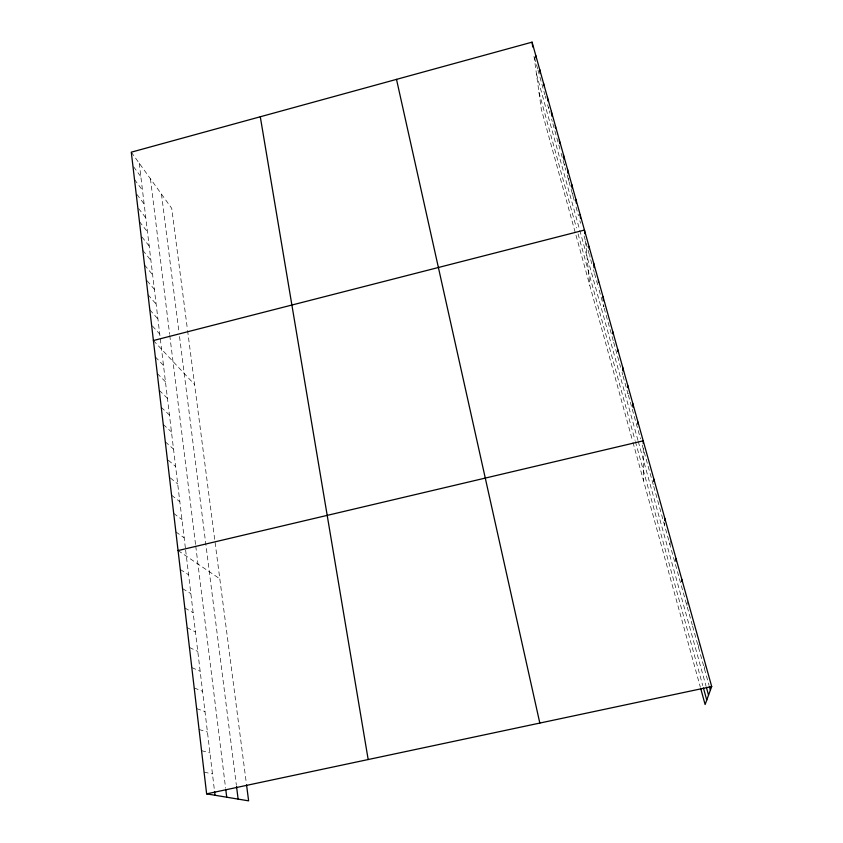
<?xml version="1.0" encoding="UTF-8"?>
<svg xmlns="http://www.w3.org/2000/svg" width="843" height="843" viewBox="0 0 843 843"><rect width="100%" height="100%" fill="white"/><g stroke="black" fill="none" stroke-linecap="round" stroke-linejoin="round"><path stroke-width="0.63" stroke-dasharray="4.21 3.16" d="M664.474 525.052L664.6 522.85M669.953 544.757L670.333 539.741M686.824 605.432L687.435 601.533M698.447 647.224L699.247 643.904M704.379 668.541L705.57 664.526M204.08 772.135L212.468 773.927M201.561 750.681L209.939 752.873M199.074 729.501L207.452 732.072M196.619 708.594L204.986 711.545M194.196 687.962L202.552 691.271M191.804 667.582L200.16 671.249M189.443 647.466L197.789 651.481M187.104 627.592L195.439 631.944M184.807 607.982L193.131 612.661M182.531 588.604L190.845 593.598M180.286 569.468L188.59 574.778M178.063 550.563L219.802 578.793M175.871 531.891L184.153 537.802M173.711 513.44L181.983 519.636M171.561 495.21L179.833 501.69M170.37 477.96L177.704 483.956M168.273 460.194L175.597 466.432M165.302 441.827L173.521 449.108M163.257 424.45L171.477 431.985M161.245 407.274L169.443 415.051M159.253 390.298L167.441 398.317M157.283 373.512L165.449 381.774M155.333 356.926L163.489 365.409M153.405 340.53L194.596 384.566M152.404 325.988L159.727 334.018M149.801 309.845L157.926 318.96M148.031 294.744L156.134 304.07M147.082 280.761L154.374 289.318M144.543 265.029L152.625 274.734M142.825 250.403L150.886 260.297M141.93 236.946L149.179 245.998M139.443 221.614L147.483 231.857M138.579 208.484L145.807 217.852M136.861 194.375L144.142 203.995M134.501 179.527L142.499 190.276M133.615 166.777L140.865 176.693M131.297 152.183L171.719 208.358L187.251 327.98M537.613 68.778L533.893 55.396L541.311 109.232L632.65 441.174M537.96 70.011L544.831 94.743M545.179 95.986L545.874 98.494M547.623 104.774L549.025 109.801L548.698 107.272M549.341 110.96L549.994 113.289M551.607 119.105L552.26 121.434M552.903 123.763L560.458 150.95M561.132 153.342L564.799 166.556L564.525 164.164M565.137 167.768L565.811 170.191M567.17 175.049L574.325 200.824M576.054 207.03L578.488 215.766M579.879 220.792L580.574 223.3M584.094 235.956L590.016 257.22L589.794 254.839M590.711 259.739L592.113 264.786M593.514 269.823L594.22 272.342M594.568 273.606L598.519 287.811M599.173 290.182L603.841 306.957L603.651 304.439M604.178 308.169L613.335 341.109M613.683 342.353L620.617 367.295M622.018 372.332L622.714 374.84M623.061 376.104L628.014 393.913L627.93 391.415M628.351 395.125L640.511 438.845M642.229 445.009L653.378 485.136M653.736 486.4L692.261 624.969M692.598 626.191L709.047 685.348M536.454 73.984L579.436 229.127M579.773 230.36L637.982 440.446M638.309 441.637L706.139 686.508M538.972 92.266L576.422 227.937M578.077 233.911L635.053 440.331M635.401 441.574L702.767 685.601M632.977 442.385L700.312 687.077M187.578 330.509L246.388 783.6M161.477 194.132L178.695 330.003M179.517 336.515L236.367 785.202M150.454 178.8L169.622 334.228M169.77 335.451L195.587 544.789M195.745 546.064L225.597 788.121M139.253 163.247L185.481 548.825M185.629 550.047L214.417 790.249M568.561 178.516L568.856 181.129M572.671 193.289L572.945 195.861M585.506 241.035L589.763 285.334M643.251 448.708L643.43 480.362"/><path stroke-width="1.26" d="M653.831 481.553L653.883 479.13M664.727 520.647L664.842 518.445M675.854 561.164L676.097 558.793M681.544 581.596L681.829 579.373M246.546 784.833L248.622 800.85L206.63 793.864L131.297 152.183L532.07 42.15L711.703 686.55L705.117 704.527L700.649 688.32M153.405 340.53L584.462 230.065L584.81 233.722M178.063 550.563L643.209 440.826L643.22 443.46M206.63 793.864L711.703 686.55M709.385 686.55L710.386 690.154M706.487 687.751L708.541 695.169M703.431 688.014L706.75 700.048M396.505 79.368L539.826 723.073M260.287 116.766L368.18 759.543M532.07 42.15L532.734 46.966M535.842 55.691L536.169 58.072M539.657 69.368L540.173 73.257M543.514 83.204L543.851 85.754M547.413 97.177L547.897 100.96M236.525 786.466L238.126 799.101M551.354 111.308L551.975 116.292M225.766 789.417L226.725 797.204M555.337 125.586L555.632 128.041M214.575 791.503L215.018 795.265M559.352 140.022L559.784 143.658M563.43 154.627L563.978 159.39M567.539 169.38L567.982 173.289M571.702 184.301L572.112 188.147M575.906 199.391L576.296 203.174M580.153 214.638L580.532 218.369M589.036 246.483L589.246 248.864M593.662 263.09L594.062 267.758M598.351 279.897L598.551 282.468M603.093 296.905L603.367 300.677M612.745 331.562L612.893 333.944M617.666 349.213L617.793 351.531M622.65 367.074L622.829 370.941M627.698 385.167L627.782 387.664M632.798 403.491L632.903 407.116M637.972 422.037L638.014 424.377"/></g></svg>
